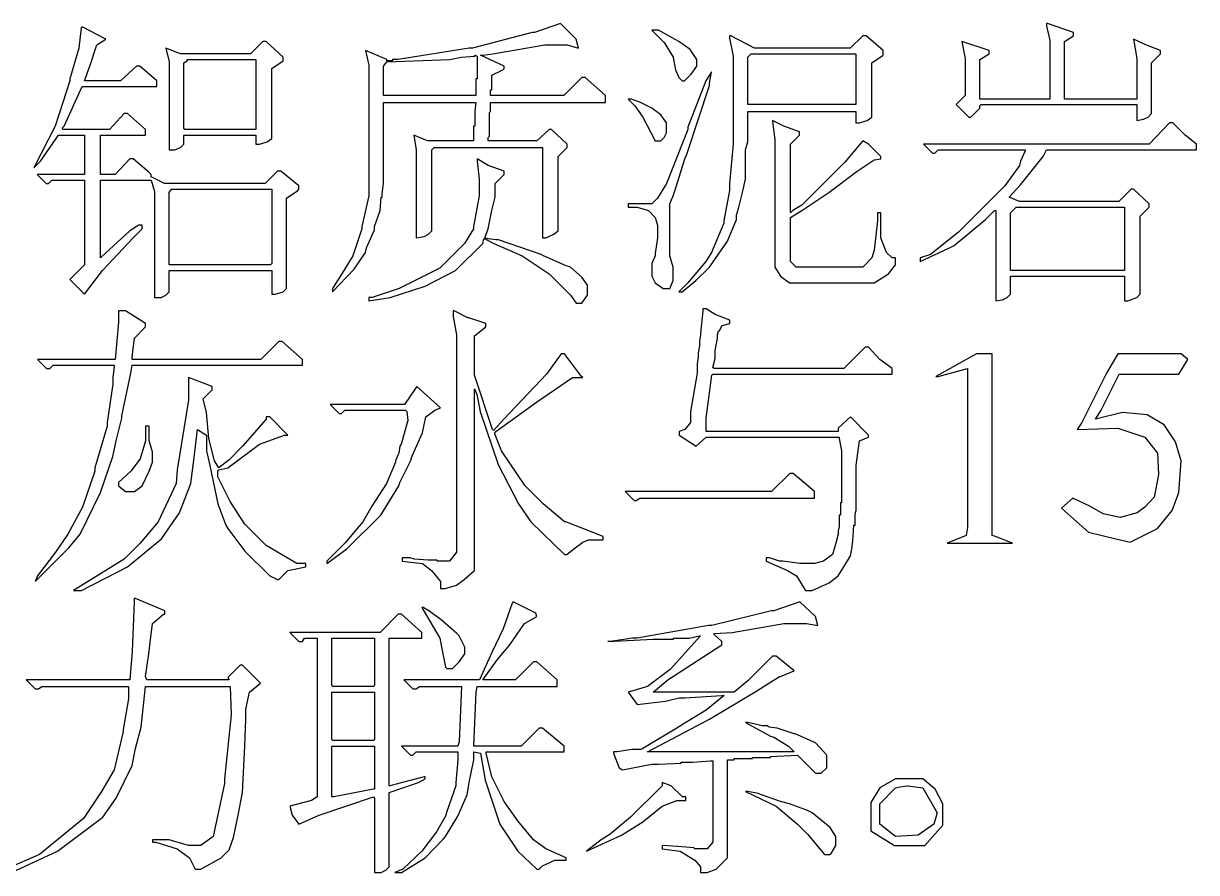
# Model space of a CAD drawing. Extents: x 94 to 452, y -72 to 1042.
# Drawn here: x 414.43 to 428.7, y 143.45 to 153.79 of the extents above; entities that cross this region are included whole.
import ezdxf

# ---------------------------------------------------------------- set-up
doc = ezdxf.new("R2010")
doc.units = 0
doc.header["$MEASUREMENT"] = 0
doc.layers.add('TREE_LAYER', color=7, linetype='Continuous')

msp = doc.modelspace()

# ---------------------------------------------------------------- linework, layer by layer
at = {"layer": 'TREE_LAYER', "elevation": 1017}
for points in [[(420.964482, 153.789439), (420.648796, 153.679635), (420.621345, 153.679635), (419.893894, 153.487478), (419.852718, 153.487478), (418.988012, 153.350224), (418.919384, 153.350224), (418.919384, 153.336498), (418.850757, 153.336498), (418.850757, 153.350224), (418.823306, 153.363949), (418.589972, 153.460027), (418.631149, 153.281596), (418.631149, 151.689439), (418.548796, 151.318851), (418.548796, 151.2914), (418.438992, 150.961988), (418.329188, 150.783557), (418.191933, 150.563949), (418.191933, 150.522773), (418.452718, 150.797282), (418.589972, 151.003165), (418.603698, 151.058067), (418.699776, 151.277675), (418.699776, 151.318851), (418.768404, 151.511008), (418.782129, 151.675714), (418.795855, 151.675714), (418.795855, 151.71689), (418.80958, 151.84042), (418.80958, 152.828655), (418.80958, 152.828655), (419.921345, 152.828655), (419.935071, 152.828655), (419.921345, 152.718851), (419.921345, 152.718851), (419.921345, 152.622773), (419.921345, 152.622773), (419.921345, 152.54042), (419.90762, 152.54042), (419.90762, 152.444341), (419.90762, 152.444341), (419.90762, 152.361988), (419.90762, 152.361988), (419.344874, 152.361988), (419.180169, 152.430616), (419.20762, 152.252184), (419.20762, 151.181596), (419.303698, 151.195322), (419.3586, 151.222773), (419.399776, 151.263949), (419.399776, 152.252184), (419.427227, 152.279635), (420.744874, 152.279635), (420.744874, 152.279635), (420.744874, 151.181596), (420.786051, 151.181596), (420.882129, 151.222773), (420.937031, 151.263949), (420.937031, 152.169831), (421.046835, 152.279635), (421.046835, 152.320812), (420.854678, 152.499243), (420.827227, 152.499243), (420.676247, 152.361988), (420.099776, 152.361988), (420.086051, 152.361988), (420.086051, 152.403165), (420.099776, 152.41689), (420.099776, 152.512969), (420.099776, 152.512969), (420.099776, 152.609047), (420.099776, 152.609047), (420.099776, 152.705126), (420.113502, 152.718851), (420.113502, 152.828655), (420.113502, 152.828655), (421.513502, 152.828655), (421.513502, 152.911008), (421.266443, 153.130616), (421.225267, 153.130616), (421.005659, 152.911008), (420.127227, 152.911008), (420.113502, 152.911008), (420.113502, 152.979635), (420.127227, 152.979635), (420.127227, 153.158067), (420.264482, 153.226694), (420.278208, 153.24042), (420.278208, 153.267871), (419.989972, 153.405126), (420.017423, 153.405126), (420.140953, 153.418851), (420.772325, 153.528655), (421.046835, 153.528655), (421.18409, 153.487478), (421.156639, 153.597282), (420.964482, 153.789439), (420.964482, 153.789439)], [(426.893204, 153.789439), (426.879478, 153.789439), (426.879478, 153.761988), (426.920655, 153.583557), (426.920655, 152.869831), (426.906929, 152.869831), (426.0834, 152.869831), (426.069675, 152.869831), (426.069675, 153.350224), (426.179478, 153.418851), (426.179478, 153.418851), (426.179478, 153.460027), (425.850067, 153.569831), (425.891243, 153.363949), (425.891243, 152.911008), (425.781439, 152.801204), (425.93242, 152.650224), (425.959871, 152.650224), (426.069675, 152.760027), (426.069675, 152.787478), (426.0834, 152.801204), (427.977518, 152.801204), (427.977518, 152.787478), (427.977518, 152.609047), (428.059871, 152.622773), (428.114773, 152.650224), (428.155949, 152.6914), (428.155949, 153.309047), (428.265753, 153.418851), (428.265753, 153.460027), (428.087322, 153.528655), (427.936341, 153.597282), (427.977518, 153.363949), (427.977518, 152.869831), (427.977518, 152.869831), (427.099086, 152.869831), (427.099086, 152.869831), (427.099086, 153.569831), (427.20889, 153.638459), (427.20889, 153.638459), (427.20889, 153.679635), (426.893204, 153.789439), (426.893204, 153.789439)], [(415.145219, 153.748263), (415.131494, 153.734537), (415.104043, 153.487478), (414.994239, 153.11689), (414.994239, 153.089439), (414.815808, 152.54042), (414.555023, 152.032576), (414.555023, 152.032576), (414.637376, 152.114929), (414.856984, 152.430616), (415.17267, 152.430616), (415.17267, 152.430616), (415.17267, 151.963949), (415.17267, 151.950224), (414.5962, 151.950224), (414.706004, 151.84042), (414.733455, 151.84042), (414.774631, 151.881596), (415.17267, 151.881596), (415.17267, 151.881596), (415.17267, 150.852184), (414.994239, 150.673753), (415.17267, 150.495322), (415.392278, 150.783557), (415.762867, 151.181596), (415.87267, 151.2914), (415.87267, 151.332576), (415.831494, 151.332576), (415.72169, 151.263949), (415.378553, 150.948263), (415.364827, 150.934537), (415.364827, 150.934537), (415.364827, 151.881596), (415.364827, 151.881596), (415.982474, 151.881596), (416.023651, 151.744341), (416.023651, 150.454145), (416.106004, 150.454145), (416.160906, 150.481596), (416.202082, 150.522773), (416.202082, 150.783557), (416.202082, 150.783557), (417.437376, 150.783557), (417.451102, 150.783557), (417.451102, 150.495322), (417.492278, 150.495322), (417.588357, 150.522773), (417.629533, 150.563949), (417.629533, 151.661988), (417.766788, 151.758067), (417.780514, 151.771792), (417.780514, 151.812969), (417.560906, 151.9914), (417.519729, 151.9914), (417.368749, 151.84042), (416.14718, 151.84042), (415.982474, 151.922773), (415.982474, 151.950224), (415.955023, 151.977675), (415.762867, 152.14238), (415.72169, 152.14238), (415.543259, 151.950224), (415.364827, 151.950224), (415.364827, 151.963949), (415.364827, 152.430616), (415.364827, 152.430616), (415.913847, 152.430616), (415.913847, 152.499243), (415.694239, 152.6914), (415.653063, 152.6914), (415.474631, 152.499243), (414.911886, 152.499243), (414.898161, 152.512969), (414.925612, 152.54042), (415.145219, 153.020812), (416.051102, 153.020812), (416.051102, 153.089439), (415.845219, 153.267871), (415.804043, 153.267871), (415.611886, 153.089439), (415.17267, 153.089439), (415.17267, 153.089439), (415.241298, 153.281596), (415.323651, 153.528655), (415.433455, 153.597282), (415.145219, 153.748263), (415.145219, 153.748263)], [(422.158255, 153.707086), (422.075902, 153.707086), (422.226882, 153.556106), (422.336686, 153.377675), (422.364137, 153.226694), (422.405314, 153.130616), (422.44649, 153.089439), (422.473941, 153.089439), (422.556294, 153.171792), (422.624922, 153.267871), (422.624922, 153.350224), (422.542569, 153.473753), (422.405314, 153.569831), (422.158255, 153.707086), (422.158255, 153.707086)], [(423.036686, 153.638459), (423.022961, 153.638459), (423.022961, 153.611008), (423.064137, 153.3914), (423.064137, 152.320812), (423.022961, 151.84042), (423.022961, 151.758067), (422.954333, 151.387478), (422.954333, 151.360027), (422.803353, 151.003165), (422.734725, 150.893361), (422.515118, 150.632576), (422.405314, 150.522773), (422.44649, 150.522773), (422.611196, 150.660027), (422.775902, 150.824733), (422.99551, 151.14042), (423.105314, 151.401204), (423.105314, 151.456106), (423.132765, 151.538459), (423.173941, 151.71689), (423.215118, 151.895322), (423.215118, 152.252184), (423.242569, 152.348263), (423.242569, 152.718851), (423.256294, 152.718851), (424.560216, 152.718851), (424.560216, 152.718851), (424.560216, 152.581596), (424.601392, 152.581596), (424.697471, 152.609047), (424.752373, 152.650224), (424.752373, 153.309047), (424.889627, 153.405126), (424.889627, 153.418851), (424.889627, 153.460027), (424.683745, 153.638459), (424.642569, 153.638459), (424.491588, 153.487478), (423.324922, 153.487478), (423.036686, 153.638459), (423.036686, 153.638459)], [(417.382474, 153.569831), (417.341298, 153.569831), (417.190318, 153.418851), (416.339337, 153.418851), (416.160906, 153.487478), (416.202082, 153.322773), (416.202082, 152.252184), (416.27071, 152.252184), (416.339337, 152.279635), (416.380514, 152.320812), (416.380514, 152.430616), (416.394239, 152.430616), (417.258945, 152.430616), (417.258945, 152.430616), (417.258945, 152.320812), (417.300121, 152.320812), (417.3962, 152.348263), (417.451102, 152.389439), (417.451102, 153.24042), (417.588357, 153.336498), (417.588357, 153.350224), (417.588357, 153.377675), (417.382474, 153.569831), (417.382474, 153.569831)], [(416.42169, 153.336498), (416.42169, 153.350224), (417.258945, 153.350224), (417.258945, 153.336498), (417.258945, 152.512969), (417.258945, 152.499243), (416.394239, 152.499243), (416.380514, 152.512969), (416.380514, 153.309047), (416.42169, 153.336498), (416.42169, 153.336498)], [(419.921345, 153.3914), (419.921345, 153.405126), (419.948796, 153.3914), (419.948796, 153.11689), (419.935071, 153.11689), (419.935071, 153.020812), (419.935071, 153.007086), (419.935071, 152.911008), (419.921345, 152.911008), (418.80958, 152.911008), (418.80958, 152.911008), (418.80958, 153.267871), (418.850757, 153.322773), (419.619384, 153.350224), (419.756639, 153.377675), (419.921345, 153.3914), (419.921345, 153.3914)], [(423.283745, 153.418851), (423.283745, 153.418851), (424.560216, 153.418851), (424.560216, 153.418851), (424.560216, 152.801204), (424.560216, 152.801204), (423.256294, 152.801204), (423.242569, 152.801204), (423.242569, 153.377675), (423.283745, 153.418851), (423.283745, 153.418851)], [(422.803353, 153.199243), (422.734725, 153.089439), (422.515118, 152.526694), (422.515118, 152.499243), (422.254333, 151.84042), (422.144529, 151.661988), (422.075902, 151.593361), (421.787667, 151.593361), (421.787667, 151.552184), (421.897471, 151.552184), (422.034725, 151.511008), (422.117078, 151.428655), (422.144529, 151.332576), (422.144529, 151.181596), (422.117078, 150.989439), (422.117078, 150.961988), (422.075902, 150.86591), (422.075902, 150.714929), (422.117078, 150.632576), (422.213157, 150.563949), (422.29551, 150.563949), (422.336686, 150.660027), (422.336686, 150.824733), (422.29551, 150.961988), (422.29551, 151.593361), (422.336686, 151.689439), (422.377863, 151.812969), (422.473941, 152.128655), (422.501392, 152.197282), (422.775902, 153.034537), (422.775902, 153.061988), (422.803353, 153.199243), (422.803353, 153.199243)], [(421.828843, 152.869831), (421.787667, 152.869831), (421.87002, 152.787478), (421.966098, 152.650224), (422.117078, 152.361988), (422.185706, 152.361988), (422.226882, 152.403165), (422.254333, 152.458067), (422.254333, 152.581596), (422.185706, 152.677675), (422.075902, 152.760027), (421.938647, 152.828655), (421.828843, 152.869831), (421.828843, 152.869831)], [(423.544529, 152.609047), (423.544529, 152.609047), (423.544529, 152.595322), (423.57198, 152.375714), (423.57198, 150.824733), (423.640608, 150.714929), (423.750412, 150.632576), (424.779824, 150.632576), (424.848451, 150.673753), (424.958255, 150.74238), (425.040608, 150.852184), (425.040608, 150.934537), (424.999431, 150.934537), (424.930804, 151.003165), (424.862176, 151.181596), (424.862176, 151.483557), (424.821, 151.483557), (424.821, 151.387478), (424.779824, 151.030616), (424.752373, 150.934537), (424.642569, 150.824733), (423.832765, 150.824733), (423.764137, 150.893361), (423.764137, 151.428655), (423.901392, 151.511008), (424.230804, 151.730616), (424.573941, 151.9914), (424.779824, 152.128655), (424.862176, 152.14238), (424.862176, 152.169831), (424.711196, 152.320812), (424.642569, 152.361988), (424.422961, 152.101204), (423.901392, 151.579635), (423.791588, 151.511008), (423.764137, 151.483557), (423.764137, 151.497282), (423.764137, 152.320812), (423.873941, 152.430616), (423.873941, 152.471792), (423.681784, 152.54042), (423.544529, 152.609047), (423.544529, 152.609047)], [(428.416733, 152.581596), (428.375557, 152.581596), (428.128498, 152.320812), (425.3834, 152.320812), (425.493204, 152.211008), (425.520655, 152.211008), (425.561831, 152.252184), (426.618694, 152.252184), (426.618694, 152.238459), (426.563792, 152.114929), (426.550067, 152.060027), (426.371635, 151.812969), (425.80889, 151.250224), (425.465753, 150.975714), (425.342224, 150.934537), (425.342224, 150.893361), (425.699086, 151.058067), (425.753988, 151.085518), (426.138302, 151.401204), (426.248106, 151.511008), (426.261831, 151.511008), (426.261831, 150.412969), (426.344184, 150.426694), (426.399086, 150.454145), (426.440263, 150.495322), (426.440263, 150.701204), (426.440263, 150.714929), (427.826537, 150.714929), (427.826537, 150.701204), (427.826537, 150.412969), (427.867714, 150.412969), (427.977518, 150.454145), (428.018694, 150.495322), (428.018694, 151.44238), (428.128498, 151.552184), (428.128498, 151.593361), (427.936341, 151.771792), (427.90889, 151.771792), (427.75791, 151.620812), (426.550067, 151.620812), (426.426537, 151.675714), (426.563792, 151.826694), (426.838302, 152.169831), (426.879478, 152.252184), (428.704969, 152.252184), (428.704969, 152.320812), (428.567714, 152.430616), (428.416733, 152.581596), (428.416733, 152.581596)], [(419.948796, 152.14238), (419.948796, 152.14238), (419.948796, 152.114929), (419.976247, 151.895322), (419.976247, 151.689439), (419.90762, 151.318851), (419.90762, 151.2914), (419.797816, 151.112969), (419.495855, 150.811008), (419.001737, 150.563949), (418.672325, 150.454145), (418.631149, 150.454145), (418.631149, 150.412969), (418.891933, 150.454145), (419.317423, 150.5914), (419.688012, 150.783557), (420.017423, 151.112969), (420.031149, 151.167871), (420.044874, 151.167871), (420.154678, 151.112969), (420.497816, 150.961988), (420.827227, 150.74238), (421.088012, 150.481596), (421.156639, 150.385518), (421.225267, 150.385518), (421.293894, 150.481596), (421.293894, 150.605126), (421.225267, 150.701204), (421.088012, 150.824733), (421.03311, 150.838459), (420.7586, 150.961988), (420.731149, 150.975714), (420.20958, 151.154145), (420.182129, 151.154145), (420.086051, 151.167871), (420.044874, 151.181596), (420.086051, 151.2914), (420.127227, 151.511008), (420.168404, 151.675714), (420.168404, 151.84042), (420.278208, 151.950224), (420.278208, 151.9914), (420.086051, 152.060027), (419.948796, 152.14238), (419.948796, 152.14238)], [(416.229533, 151.771792), (416.243259, 151.771792), (417.437376, 151.771792), (417.451102, 151.771792), (417.451102, 150.86591), (417.437376, 150.852184), (416.202082, 150.852184), (416.202082, 150.86591), (416.202082, 151.730616), (416.229533, 151.771792), (416.229533, 151.771792)], [(426.50889, 151.552184), (426.50889, 151.552184), (427.826537, 151.552184), (427.826537, 151.552184), (427.826537, 150.783557), (427.826537, 150.783557), (426.440263, 150.783557), (426.440263, 150.783557), (426.440263, 151.483557), (426.50889, 151.552184), (426.50889, 151.552184)], [(415.669006, 150.289439), (415.586653, 150.289439), (415.586653, 150.152184), (415.545476, 149.699243), (414.598418, 149.699243), (414.708222, 149.589439), (414.749398, 149.589439), (414.790575, 149.630616), (415.531751, 149.630616), (415.531751, 149.61689), (415.518025, 149.479635), (415.518025, 149.397282), (415.449398, 148.930616), (415.449398, 148.889439), (415.298418, 148.381596), (415.298418, 148.34042), (415.147437, 147.901204), (414.969006, 147.571792), (414.818025, 147.352184), (414.598418, 147.063949), (414.570967, 146.995322), (414.982731, 147.407086), (415.119986, 147.571792), (415.367045, 148.079635), (415.518025, 148.518851), (415.559202, 148.711008), (415.627829, 148.985518), (415.627829, 149.012969), (415.737633, 149.534537), (415.751359, 149.630616), (417.823908, 149.630616), (417.823908, 149.699243), (417.576849, 149.918851), (417.535673, 149.918851), (417.316065, 149.699243), (415.751359, 149.699243), (415.751359, 149.726694), (415.77881, 149.960027), (415.916065, 150.097282), (415.916065, 150.138459), (415.669006, 150.289439), (415.669006, 150.289439)], [(419.670196, 150.289439), (419.65647, 150.289439), (419.65647, 150.220812), (419.697647, 150.001204), (419.697647, 147.352184), (419.615294, 147.24238), (419.464313, 147.24238), (419.464313, 147.256106), (419.354509, 147.256106), (419.354509, 147.256106), (419.189804, 147.269831), (419.134902, 147.283557), (419.038823, 147.283557), (419.038823, 147.24238), (419.285882, 147.214929), (419.395686, 147.132576), (419.50549, 146.995322), (419.50549, 146.995322), (419.50549, 146.912969), (419.560392, 146.912969), (419.697647, 146.954145), (419.793725, 147.022773), (419.917254, 147.132576), (419.917254, 149.34238), (419.917254, 149.34238), (419.944705, 149.273753), (419.985882, 149.067871), (420.20549, 148.422773), (420.452549, 147.94238), (420.603529, 147.722773), (421.015294, 147.324733), (421.042745, 147.324733), (421.125098, 147.393361), (421.234902, 147.475714), (421.303529, 147.503165), (421.48196, 147.503165), (421.48196, 147.544341), (421.48196, 147.544341), (421.029019, 147.722773), (421.015294, 147.722773), (420.754509, 147.94238), (420.534902, 148.161988), (420.246666, 148.587478), (420.164313, 148.793361), (420.164313, 148.807086), (420.178039, 148.820812), (420.672156, 149.177675), (421.111372, 149.479635), (421.125098, 149.479635), (421.234902, 149.479635), (421.221176, 149.493361), (421.015294, 149.767871), (421.015294, 149.767871), (420.974117, 149.767871), (420.795686, 149.520812), (420.274117, 148.971792), (420.150588, 148.834537), (420.136862, 148.848263), (419.917254, 149.507086), (419.917254, 149.987478), (420.054509, 150.097282), (420.054509, 150.097282), (420.054509, 150.138459), (419.848627, 150.207086), (419.834902, 150.207086), (419.670196, 150.289439), (419.670196, 150.289439)], [(422.738052, 150.31689), (422.696876, 150.31689), (422.696876, 150.289439), (422.669425, 150.014929), (422.669425, 150.001204), (422.655699, 149.918851), (422.655699, 149.918851), (422.655699, 149.877675), (422.655699, 149.863949), (422.641974, 149.781596), (422.641974, 149.781596), (422.641974, 149.74042), (422.641974, 149.726694), (422.628248, 149.644341), (422.628248, 149.589439), (422.628248, 149.534537), (422.545895, 149.067871), (422.545895, 148.930616), (422.477268, 148.848263), (422.40864, 148.820812), (422.40864, 148.779635), (422.40864, 148.779635), (422.614523, 148.64238), (422.738052, 148.752184), (424.35766, 148.752184), (424.35766, 148.738459), (424.385111, 148.587478), (424.385111, 147.956106), (424.371385, 147.956106), (424.371385, 147.805126), (424.35766, 147.805126), (424.35766, 147.763949), (424.35766, 147.750224), (424.35766, 147.667871), (424.343934, 147.612969), (424.343934, 147.571792), (424.316484, 147.461988), (424.302758, 147.420812), (424.275307, 147.324733), (424.165503, 147.24238), (424.055699, 147.214929), (423.877268, 147.214929), (423.671385, 147.24238), (423.630209, 147.24238), (423.50668, 147.283557), (423.465503, 147.283557), (423.465503, 147.24238), (423.726287, 147.132576), (423.836091, 147.063949), (423.904719, 146.954145), (423.945895, 146.885518), (424.028248, 146.885518), (424.234131, 146.981596), (424.343934, 147.063949), (424.412562, 147.173753), (424.494915, 147.311008), (424.50864, 147.393361), (424.522366, 147.489439), (424.536091, 147.681596), (424.549817, 147.681596), (424.549817, 147.722773), (424.549817, 147.722773), (424.549817, 147.818851), (424.563542, 147.860027), (424.563542, 148.395322), (424.563542, 148.409047), (424.604719, 148.711008), (424.604719, 148.711008), (424.714523, 148.752184), (424.714523, 148.779635), (424.494915, 148.999243), (424.343934, 148.861988), (424.343934, 148.820812), (424.343934, 148.820812), (422.738052, 148.820812), (422.738052, 148.820812), (422.738052, 148.985518), (422.80668, 149.507086), (422.820405, 149.520812), (425.002758, 149.520812), (425.002758, 149.589439), (424.851778, 149.699243), (424.714523, 149.850224), (424.673346, 149.850224), (424.412562, 149.589439), (422.834131, 149.589439), (422.820405, 149.603165), (422.847856, 149.712969), (422.847856, 149.809047), (422.875307, 149.960027), (422.875307, 150.001204), (422.889033, 150.04238), (422.902758, 150.056106), (422.916484, 150.083557), (422.930209, 150.111008), (423.026287, 150.138459), (423.026287, 150.179635), (422.847856, 150.248263), (422.738052, 150.31689), (422.738052, 150.31689)], [(426.217673, 149.767871), (426.025516, 149.767871), (425.531399, 149.493361), (425.55885, 149.493361), (425.915713, 149.589439), (425.915713, 149.34238), (425.915713, 147.654145), (425.901987, 147.558067), (425.668654, 147.461988), (426.464732, 147.461988), (426.25885, 147.544341), (426.217673, 147.558067), (426.217673, 147.64042), (426.217673, 149.767871), (426.217673, 149.767871)], [(428.516902, 149.767871), (427.748275, 149.767871), (427.61102, 149.534537), (427.309059, 148.930616), (427.254157, 148.848263), (427.748275, 148.861988), (428.077687, 148.752184), (428.228667, 148.560027), (428.242393, 148.299243), (428.187491, 148.024733), (428.077687, 147.901204), (427.981608, 147.832576), (427.775726, 147.777675), (427.569843, 147.818851), (427.405138, 147.914929), (427.199255, 148.011008), (427.062, 147.887478), (427.391412, 147.599243), (427.720824, 147.51689), (427.899255, 147.475714), (428.228667, 147.64042), (428.407098, 147.860027), (428.489451, 148.079635), (428.516902, 148.463949), (428.448275, 148.697282), (428.31102, 148.903165), (428.105138, 149.026694), (427.803177, 149.054145), (427.473765, 148.971792), (427.542393, 149.081596), (427.762, 149.520812), (428.489451, 149.520812), (428.599255, 149.699243), (428.516902, 149.767871), (428.516902, 149.767871)], [(416.437633, 149.479635), (416.437633, 149.479635), (416.437633, 149.205126), (416.300378, 148.354145), (416.286653, 148.189439), (416.067045, 147.722773), (415.847437, 147.461988), (415.65528, 147.269831), (415.037633, 146.885518), (415.133712, 146.885518), (415.696457, 147.173753), (416.108222, 147.51689), (416.327829, 147.832576), (416.465084, 148.189439), (416.506261, 148.505126), (416.547437, 148.848263), (416.657241, 148.779635), (416.657241, 148.587478), (416.698418, 148.409047), (416.794496, 147.94238), (416.890575, 147.681596), (416.918025, 147.64042), (417.123908, 147.36591), (417.425869, 147.063949), (417.521947, 147.022773), (417.535673, 147.022773), (417.645476, 147.132576), (417.865084, 147.173753), (417.865084, 147.214929), (417.75528, 147.214929), (417.384692, 147.434537), (417.123908, 147.695322), (416.945476, 147.969831), (416.794496, 148.271792), (416.794496, 148.34042), (416.808222, 148.354145), (416.918025, 148.381596), (417.302339, 148.669831), (417.6043, 148.779635), (417.645476, 148.779635), (417.425869, 148.999243), (417.384692, 148.999243), (417.384692, 148.971792), (417.096457, 148.64238), (416.931751, 148.477675), (416.808222, 148.381596), (416.75332, 148.463949), (416.684692, 148.738459), (416.657241, 149.054145), (416.616065, 149.218851), (416.616065, 149.218851), (416.725869, 149.328655), (416.725869, 149.369831), (416.437633, 149.479635), (416.437633, 149.479635)], [(419.217254, 149.369831), (419.203529, 149.356106), (419.066274, 149.150224), (418.160392, 149.150224), (418.270196, 149.04042), (418.297647, 149.04042), (418.338823, 149.081596), (419.08, 149.081596), (419.093725, 149.067871), (419.107451, 148.958067), (419.025098, 148.669831), (419.011372, 148.64238), (418.997647, 148.560027), (418.983921, 148.532576), (418.95647, 148.463949), (418.95647, 148.450224), (418.846666, 148.189439), (418.668235, 147.914929), (418.558431, 147.722773), (418.338823, 147.461988), (418.119215, 147.24238), (418.119215, 147.214929), (418.366274, 147.393361), (418.778039, 147.805126), (418.997647, 148.161988), (419.011372, 148.203165), (419.148627, 148.477675), (419.148627, 148.4914), (419.162353, 148.532576), (419.285882, 148.807086), (419.327058, 148.999243), (419.436862, 149.081596), (419.50549, 149.109047), (419.217254, 149.369831), (419.217254, 149.369831)], [(415.957241, 148.889439), (415.916065, 148.889439), (415.916065, 148.711008), (415.847437, 148.4914), (415.737633, 148.34042), (415.586653, 148.203165), (415.586653, 148.161988), (415.669006, 148.093361), (415.77881, 148.093361), (415.874888, 148.161988), (415.957241, 148.34042), (415.998418, 148.450224), (415.998418, 148.573753), (415.957241, 148.711008), (415.957241, 148.889439), (415.957241, 148.889439)], [(423.794915, 148.312969), (423.753738, 148.312969), (423.534131, 148.093361), (421.749817, 148.093361), (421.859621, 147.983557), (421.887072, 147.983557), (421.928248, 148.011008), (424.055699, 148.011008), (424.055699, 148.093361), (423.794915, 148.312969), (423.794915, 148.312969)], [(415.791698, 146.789439), (415.777972, 146.789439), (415.777972, 146.748263), (415.750521, 146.144341), (415.72307, 145.801204), (414.460325, 145.801204), (414.570129, 145.6914), (414.611306, 145.6914), (414.652482, 145.718851), (415.709345, 145.718851), (415.709345, 145.718851), (415.709345, 145.567871), (415.640717, 145.197282), (415.640717, 145.169831), (415.530913, 144.703165), (415.379933, 144.44238), (415.160325, 144.112969), (414.625031, 143.673753), (414.213266, 143.495322)], [(414.281894, 143.454145), (414.844639, 143.714929), (415.393658, 144.126694), (415.558364, 144.360027), (415.750521, 144.758067), (415.791698, 144.963949), (415.860325, 145.224733), (415.915227, 145.718851), (416.944639, 145.718851), (416.944639, 145.718851), (416.958364, 145.375714), (416.876011, 144.593361), (416.876011, 144.538459), (416.738757, 143.893361), (416.587776, 143.783557), (416.436796, 143.783557), (416.203462, 143.852184), (415.99758, 143.852184), (415.99758, 143.824733), (416.038757, 143.824733), (416.299541, 143.74238), (416.450521, 143.632576), (416.519149, 143.495322), (416.587776, 143.495322), (416.834835, 143.632576), (416.917188, 143.714929), (416.930913, 143.728655), (416.985815, 143.879635), (417.040717, 144.154145), (417.095619, 144.428655), (417.12307, 144.9914), (417.136796, 145.320812), (417.136796, 145.444341), (417.177972, 145.650224), (417.315227, 145.760027), (417.095619, 145.979635), (417.068168, 145.979635), (416.917188, 145.828655), (416.930913, 145.801204), (416.917188, 145.801204), (415.928953, 145.801204), (415.915227, 145.84238), (415.956404, 146.11689), (415.970129, 146.254145), (415.99758, 146.487478), (416.134835, 146.597282), (416.14856, 146.597282), (416.14856, 146.638459), (415.791698, 146.789439), (415.791698, 146.789439)], [(420.389737, 146.748263), (420.376011, 146.734537), (420.266207, 146.418851), (420.128953, 146.130616), (419.977972, 145.801204), (419.058364, 145.801204), (419.168168, 145.6914), (419.209345, 145.6914), (419.250521, 145.718851), (419.758364, 145.718851), (419.758364, 145.718851), (419.730913, 145.046302), (419.717188, 144.9914), (419.030913, 144.9914), (419.140717, 144.881596), (419.168168, 144.881596), (419.209345, 144.922773), (419.717188, 144.922773), (419.717188, 144.826694), (419.689737, 144.552184), (419.689737, 144.511008), (419.579933, 144.195322), (419.566207, 144.14042), (419.456404, 143.948263), (419.277972, 143.714929), (419.044639, 143.495322), (418.94856, 143.454145), (419.030913, 143.454145), (419.319149, 143.632576), (419.538757, 143.86591), (419.566207, 143.893361), (419.717188, 144.14042), (419.826992, 144.401204), (419.854443, 144.552184), (419.909345, 144.826694), (419.909345, 144.895322), (419.909345, 144.922773), (419.991698, 144.909047), (420.0466, 144.579635), (420.225031, 144.044341), (420.444639, 143.714929), (420.677972, 143.495322), (420.705423, 143.495322), (420.7466, 143.536498), (420.89758, 143.605126), (421.034835, 143.605126), (421.034835, 143.632576), (420.787776, 143.74238), (420.636796, 143.852184), (420.444639, 144.085518), (420.279933, 144.318851), (420.128953, 144.620812), (420.060325, 144.909047), (420.060325, 144.922773), (421.007384, 144.922773), (421.007384, 144.9914), (420.7466, 145.211008), (420.705423, 145.211008), (420.485815, 144.9914), (419.909345, 144.9914), (419.909345, 144.9914), (419.936796, 145.650224), (419.950521, 145.718851), (420.925031, 145.718851), (420.925031, 145.801204), (420.677972, 146.020812), (420.636796, 146.020812), (420.417188, 145.801204), (420.019149, 145.801204), (420.019149, 145.801204), (420.19758, 146.048263), (420.34856, 146.226694), (420.526992, 146.487478), (420.677972, 146.569831), (420.664247, 146.611008), (420.389737, 146.748263), (420.389737, 146.748263)], [(419.291698, 146.679635), (419.277972, 146.679635), (419.291698, 146.652184), (419.49758, 146.309047), (419.538757, 146.075714), (419.566207, 145.952184), (419.579933, 145.938459), (419.64856, 145.938459), (419.730913, 146.020812), (419.799541, 146.11689), (419.799541, 146.199243), (419.730913, 146.336498), (419.703462, 146.363949), (419.511306, 146.528655), (419.360325, 146.638459), (419.291698, 146.679635), (419.291698, 146.679635)], [(423.876011, 146.748263), (423.560325, 146.638459), (423.532874, 146.638459), (422.805423, 146.460027), (422.764247, 146.460027), (421.899541, 146.309047), (421.830913, 146.309047), (421.830913, 146.309047), (421.762286, 146.295322), (421.570129, 146.267871), (421.542678, 146.267871), (422.091698, 146.295322), (422.091698, 146.295322), (422.215227, 146.295322), (422.215227, 146.295322), (422.338757, 146.295322), (422.338757, 146.309047), (422.462286, 146.309047), (422.462286, 146.309047), (422.530913, 146.309047), (422.654443, 146.336498), (422.668168, 146.336498), (422.29758, 145.924733), (422.02307, 145.718851), (421.789737, 145.650224), (421.899541, 145.499243), (422.242678, 145.54042), (422.407384, 145.581596), (422.476011, 145.581596), (422.476011, 145.581596), (422.928953, 145.609047), (422.928953, 145.609047), (422.956404, 145.609047), (422.736796, 145.430616), (422.489737, 145.279635), (422.379933, 145.211008), (421.968168, 144.963949), (421.940717, 144.950224), (421.913266, 144.950224), (421.899541, 144.950224), (421.830913, 144.950224), (421.652482, 144.922773), (421.611306, 144.922773), (421.611306, 144.909047), (421.679933, 144.730616), (421.721109, 144.703165), (422.077972, 144.771792), (422.1466, 144.771792), (422.160325, 144.771792), (422.434835, 144.785518), (422.434835, 144.799243), (422.503462, 144.799243), (422.503462, 144.799243), (422.57209, 144.799243), (422.57209, 144.799243), (422.791698, 144.812969), (422.791698, 144.812969), (422.819149, 144.812969), (422.819149, 143.824733), (422.750521, 143.74238), (422.599541, 143.74238), (422.585815, 143.756106), (422.393658, 143.769831), (422.393658, 143.769831), (422.201502, 143.783557), (422.201502, 143.74238), (422.421109, 143.714929), (422.599541, 143.605126), (422.668168, 143.522773), (422.668168, 143.454145), (422.750521, 143.454145), (422.860325, 143.495322), (422.99758, 143.632576), (422.99758, 144.826694), (423.011306, 144.826694), (423.079933, 144.826694), (423.079933, 144.84042), (423.14856, 144.84042), (423.14856, 144.84042), (423.217188, 144.84042), (423.230913, 144.84042), (423.299541, 144.84042), (423.299541, 144.854145), (423.368168, 144.854145), (423.368168, 144.854145), (423.436796, 144.854145), (423.450521, 144.854145), (423.519149, 144.854145), (423.519149, 144.867871), (423.84856, 144.881596), (424.068168, 144.661988), (424.136796, 144.661988), (424.205423, 144.730616), (424.205423, 144.881596), (424.068168, 145.032576), (423.821109, 145.14238), (423.807384, 145.14238), (423.601502, 145.211008), (423.505423, 145.224733), (423.477972, 145.238459), (423.42307, 145.238459), (423.244639, 145.279635), (423.217188, 145.279635), (423.519149, 145.114929), (423.560325, 145.101204), (423.738757, 144.9914), (423.807384, 144.922773), (423.793658, 144.922773), (422.02307, 144.922773), (422.02307, 144.922773), (422.777972, 145.320812), (423.354443, 145.663949), (423.628953, 145.84238), (423.642678, 145.84238), (423.711306, 145.869831), (423.807384, 145.911008), (423.587776, 146.089439), (423.5466, 146.089439), (423.244639, 145.787478), (423.079933, 145.650224), (422.091698, 145.650224), (422.091698, 145.650224), (422.270129, 145.801204), (422.928953, 146.226694), (422.928953, 146.24042), (422.928953, 146.267871), (422.832874, 146.350224), (422.832874, 146.350224), (422.832874, 146.363949), (423.052482, 146.377675), (423.683855, 146.487478), (423.958364, 146.487478), (424.095619, 146.460027), (424.068168, 146.569831), (423.876011, 146.748263), (423.876011, 146.748263)], [(419.030913, 146.597282), (418.989737, 146.597282), (418.770129, 146.377675), (417.67209, 146.377675), (417.781894, 146.267871), (417.82307, 146.267871), (417.850521, 146.309047), (418.001502, 146.309047), (418.001502, 146.309047), (418.001502, 144.373753), (417.932874, 144.332576), (417.67209, 144.263949), (417.699541, 144.154145), (417.781894, 144.044341), (417.781894, 144.044341), (418.028953, 144.154145), (418.687776, 144.373753), (418.701502, 144.360027), (418.701502, 143.454145), (418.783855, 143.454145), (418.838757, 143.481596), (418.879933, 143.522773), (418.879933, 144.428655), (419.236796, 144.552184), (419.319149, 144.593361), (419.319149, 144.620812), (419.305423, 144.620812), (418.94856, 144.524733), (418.893658, 144.511008), (418.879933, 144.511008), (418.879933, 146.309047), (418.879933, 146.309047), (419.277972, 146.309047), (419.277972, 146.377675), (419.030913, 146.597282), (419.030913, 146.597282)], [(418.179933, 146.309047), (418.193658, 146.309047), (418.687776, 146.309047), (418.701502, 146.309047), (418.701502, 145.732576), (418.687776, 145.718851), (418.193658, 145.718851), (418.179933, 145.732576), (418.179933, 146.309047), (418.179933, 146.309047)], [(418.179933, 145.650224), (418.193658, 145.650224), (418.687776, 145.650224), (418.701502, 145.650224), (418.701502, 145.073753), (418.687776, 145.060027), (418.193658, 145.060027), (418.179933, 145.073753), (418.179933, 145.650224), (418.179933, 145.650224)], [(418.179933, 144.9914), (418.193658, 144.9914), (418.687776, 144.9914), (418.701502, 144.9914), (418.701502, 144.469831), (418.687776, 144.469831), (418.207384, 144.373753), (418.179933, 144.373753), (418.179933, 144.9914), (418.179933, 144.9914)], [(422.201502, 144.552184), (422.201502, 144.552184), (422.201502, 144.511008), (421.817188, 144.126694), (421.570129, 143.920812), (421.460325, 143.852184), (421.281894, 143.714929), (421.707384, 143.907086), (421.968168, 144.071792), (422.201502, 144.263949), (422.379933, 144.332576), (422.489737, 144.332576), (422.489737, 144.373753), (422.44856, 144.373753), (422.311306, 144.511008), (422.201502, 144.552184), (422.201502, 144.552184)], [(425.37209, 144.593361), (425.042678, 144.593361), (424.850521, 144.483557), (424.740717, 144.305126), (424.740717, 143.961988), (425.028953, 143.783557), (425.399541, 143.783557), (425.619149, 144.030616), (425.619149, 144.2914), (425.52307, 144.469831), (425.37209, 144.593361), (425.37209, 144.593361)], [(425.179933, 144.511008), (425.193658, 144.511008), (425.37209, 144.483557), (425.550521, 144.181596), (425.509345, 144.044341), (425.317188, 143.907086), (425.042678, 143.893361), (424.850521, 144.044341), (424.850521, 144.2914), (425.042678, 144.483557), (425.09758, 144.497282), (425.179933, 144.511008), (425.179933, 144.511008)], [(423.244639, 144.44238), (423.217188, 144.44238), (423.587776, 144.263949), (423.84856, 144.044341), (423.97209, 143.920812), (424.177972, 143.673753), (424.2466, 143.673753), (424.260325, 143.687478), (424.315227, 143.783557), (424.315227, 143.893361), (424.2466, 144.003165), (424.026992, 144.181596), (423.97209, 144.209047), (423.752482, 144.2914), (423.642678, 144.318851), (423.409345, 144.401204), (423.368168, 144.414929), (423.244639, 144.44238), (423.244639, 144.44238)]]:
    msp.add_lwpolyline(points, dxfattribs=at)

doc.saveas('drawing.dxf')
